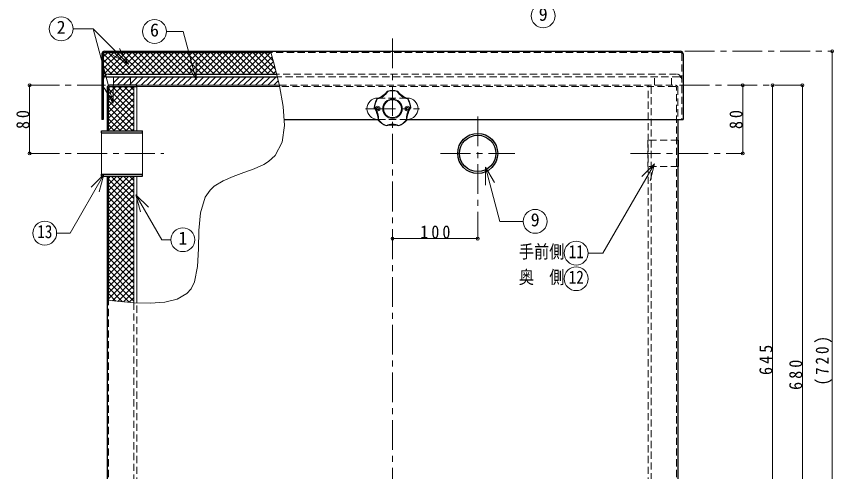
# Model space of a CAD drawing. Units: millimetres at full size, sheet at 1:7. Extents: x -1486 to 1349, y -951 to 1016.
# Drawn here: x -510 to 449, y -399 to 135 of the extents above; entities that cross this region are included whole.
import ezdxf
from ezdxf.enums import TextEntityAlignment as Align

# ---------------------------------------------------------------- set-up
doc = ezdxf.new("R2010")
doc.units = ezdxf.units.MM
doc.header["$LTSCALE"] = 7
doc.header["$PDMODE"] = 32
doc.header["$PDSIZE"] = 3.5
doc.linetypes.add('CHAIN1', pattern=[8, 5, -1, 1, -1])
doc.linetypes.add('DASHED1', pattern=[1.8, 1.2, -0.6])
doc.layers.add('0-0', color=7, linetype='Continuous', lineweight=18)
doc.styles.add('ＭＳ ゴシック', font='')
doc.styles.get('ＭＳ ゴシック').set_extended_font_data('MS Gothic')

msp = doc.modelspace()

# ---------------------------------------------------------------- linework, layer by layer
at = {"layer": '0-0'}
for p, q in [((-443.372, 120.603), (-419.776, 120.603)), ((-378.411, 79.238), (-419.776, 120.603)), ((-396.362, 33.219), (-419.776, 120.603)), ((-333.785, 117.474), (-314.189, 117.474)), ((-299.011, 60.83), (-314.189, 117.474)), ((-378.411, 79.238), (-388.911, 97.424)), ((-378.411, 79.238), (-396.598, 89.738)), ((-299.011, 60.83), (-309.511, 79.016)), ((-299.011, 60.83), (-299.011, 81.83)), ((-395.961, 54.339), (-395.961, 64.339)), ((-375.961, 54.339), (-375.961, 64.339)), ((-396.362, 33.219), (-406.862, 51.406)), ((-396.362, 33.219), (-396.362, 54.219)), ((-371.961, 52.839), (-371.961, 0.839)), ((-201.284, 54.339), (-368.461, 54.339)), ((-368.461, 0.839), (-368.461, 52.839)), ((-368.461, 52.839), (-200.969, 52.839)), ((-85.961, 39.339), (-84.895, 39.339)), ((-52.027, 39.339), (-50.961, 39.339)), ((-409.961, -49.961), (-409.961, -1.361)), ((-361.961, -1.361), (-361.961, -49.961)), ((266.539, -10.161), (267.039, -10.161)), ((267.039, -10.161), (267.039, -41.161)), ((239.195, -37.692), (224.345, -52.541)), ((239.195, -37.692), (233.759, -57.976)), ((40.648, -41.709), (51.148, -59.896)), ((40.648, -41.709), (40.648, -62.709)), ((266.539, -41.161), (267.039, -41.161)), ((-407.139, -50.242), (-446.931, -119.164)), ((-407.139, -50.242), (-421.989, -65.091)), ((-407.139, -50.242), (-412.575, -70.527)), ((-371.961, -52.161), (-371.961, -200.765)), ((-368.461, -200.885), (-368.461, -52.161)), ((-369.532, -74.035), (-364.097, -94.319)), ((-369.532, -74.035), (-354.683, -88.884)), ((-369.532, -74.035), (-338.999, -126.921)), ((-462.644, -119.164), (-446.931, -119.164)), ((-338.999, -126.921), (-328.522, -126.921))]:
    msp.add_line(p, q, dxfattribs=at)
at = {"layer": '0-0', "color": 4, "linetype": 'CHAIN1', "lineweight": 9}
for p, q in [((-68.461, 109.339), (-68.461, -661.661)), ((274.539, 94.339), (447.539, 94.339)), ((-494.461, 54.339), (-405.461, 54.339)), ((268.539, 54.339), (412.539, 54.339)), ((-99.961, 26.839), (-36.961, 26.839)), ((31.539, 17.839), (31.539, -125.661)), ((-494.461, -25.661), (-336.961, -25.661)), ((-11.961, -25.661), (75.039, -25.661)), ((211.039, -25.661), (342.539, -25.661))]:
    msp.add_line(p, q, dxfattribs=at)
at = {"layer": '0-0', "color": 5, "lineweight": 25}
for p, q in [((-409.461, 91.339), (-409.461, 14.339)), ((-407.961, 91.339), (-407.961, 14.339)), ((-406.461, 94.339), (269.539, 94.339)), ((-406.461, 92.839), (-211.067, 92.839)), ((272.539, 91.339), (272.539, 14.339)), ((-401.961, 67.339), (-204.489, 67.339)), ((-404.961, 64.339), (-203.749, 64.339)), ((-403.461, 51.339), (-403.461, 0.839)), ((-401.961, 0.839), (-401.961, 51.339)), ((-368.461, 54.339), (-400.461, 54.339)), ((-400.461, 52.839), (-368.461, 52.839)), ((-368.461, 52.839), (-368.461, 54.339)), ((-407.961, 14.339), (-409.461, 14.339)), ((-195.731, 14.339), (-85.353, 14.339)), ((-51.569, 14.339), (272.539, 14.339)), ((266.539, 14.339), (266.539, -619.661)), ((-409.961, 0.839), (-361.961, 0.839)), ((-409.961, -1.361), (-409.961, 0.839)), ((-361.961, -1.361), (-361.961, 0.839)), ((-409.961, -1.361), (-361.961, -1.361)), ((-409.961, -52.161), (-361.961, -52.161)), ((-403.461, -52.161), (-403.461, -619.661)), ((-401.961, -198.123), (-401.961, -52.161)), ((-361.961, -52.161), (-361.961, -49.961))]:
    msp.add_line(p, q, dxfattribs=at)
at = {"layer": '0-0', "color": 4, "lineweight": 9}
for p, q in [((-407.961, 66.401), (-381.522, 92.839)), ((-407.961, 73.472), (-388.593, 92.839)), ((-407.961, 80.543), (-395.665, 92.839)), ((-407.961, 87.614), (-402.736, 92.839)), ((-407.932, 91.63), (-383.641, 67.339)), ((-402.07, 92.839), (-376.57, 67.339)), ((-399.951, 67.339), (-374.451, 92.839)), ((-394.999, 92.839), (-369.499, 67.339)), ((-392.88, 67.339), (-367.38, 92.839)), ((-387.928, 92.839), (-362.428, 67.339)), ((-385.809, 67.339), (-360.309, 92.839)), ((-380.857, 92.839), (-355.357, 67.339)), ((-378.738, 67.339), (-353.238, 92.839)), ((-373.786, 92.839), (-348.286, 67.339)), ((-371.667, 67.339), (-346.167, 92.839)), ((-366.715, 92.839), (-341.215, 67.339)), ((-364.596, 67.339), (-339.096, 92.839)), ((-359.644, 92.839), (-334.144, 67.339)), ((-357.525, 67.339), (-332.025, 92.839)), ((-352.573, 92.839), (-327.073, 67.339)), ((-350.454, 67.339), (-324.954, 92.839)), ((-345.502, 92.839), (-320.002, 67.339)), ((-343.383, 67.339), (-317.883, 92.839)), ((-338.431, 92.839), (-312.931, 67.339)), ((-336.312, 67.339), (-310.812, 92.839)), ((-331.36, 92.839), (-305.86, 67.339)), ((-329.241, 67.339), (-303.741, 92.839)), ((-324.289, 92.839), (-298.789, 67.339)), ((-322.17, 67.339), (-296.67, 92.839)), ((-317.217, 92.839), (-291.717, 67.339)), ((-315.099, 67.339), (-289.599, 92.839)), ((-310.146, 92.839), (-284.646, 67.339)), ((-308.027, 67.339), (-282.527, 92.839)), ((-303.075, 92.839), (-277.575, 67.339)), ((-300.956, 67.339), (-275.456, 92.839)), ((-296.004, 92.839), (-270.504, 67.339)), ((-293.885, 67.339), (-268.385, 92.839)), ((-288.933, 92.839), (-263.433, 67.339)), ((-286.814, 67.339), (-261.314, 92.839)), ((-281.862, 92.839), (-256.362, 67.339)), ((-279.743, 67.339), (-254.243, 92.839)), ((-274.791, 92.839), (-249.291, 67.339)), ((-272.672, 67.339), (-247.172, 92.839)), ((-267.72, 92.839), (-242.22, 67.339)), ((-265.601, 67.339), (-240.101, 92.839)), ((-260.649, 92.839), (-235.149, 67.339)), ((-258.53, 67.339), (-233.03, 92.839)), ((-253.578, 92.839), (-228.078, 67.339)), ((-251.459, 67.339), (-225.959, 92.839)), ((-246.507, 92.839), (-221.007, 67.339)), ((-244.388, 67.339), (-218.888, 92.839)), ((-239.436, 92.839), (-213.936, 67.339)), ((-237.317, 67.339), (-211.817, 92.839)), ((-232.365, 92.839), (-206.865, 67.339)), ((-230.246, 67.339), (-209.731, 87.854)), ((-225.294, 92.839), (-206.026, 73.571)), ((-218.223, 92.839), (-208.448, 83.065)), ((-211.151, 92.839), (-211.036, 92.724)), ((447.539, 94.339), (447.539, -625.661)), ((-407.961, 84.588), (-390.712, 67.339)), ((-407.961, 77.517), (-397.784, 67.339)), ((-223.175, 67.339), (-208.237, 82.277)), ((-407.961, 70.446), (-404.356, 66.841)), ((-216.104, 67.339), (-206.786, 76.657)), ((-209.033, 67.339), (-205.388, 70.984)), ((-407.961, 63.375), (-407.694, 63.108)), ((-395.961, 57.188), (-388.809, 64.339)), ((-395.961, 64.259), (-395.88, 64.339)), ((-391.738, 54.339), (-381.738, 64.339)), ((-384.667, 54.339), (-374.667, 64.339)), ((-377.596, 54.339), (-367.596, 64.339)), ((-370.525, 54.339), (-360.525, 64.339)), ((-363.454, 54.339), (-353.454, 64.339)), ((-356.383, 54.339), (-346.383, 64.339)), ((-349.312, 54.339), (-339.312, 64.339)), ((-342.241, 54.339), (-332.241, 64.339)), ((-335.17, 54.339), (-325.17, 64.339)), ((-328.099, 54.339), (-318.099, 64.339)), ((-321.027, 54.339), (-311.027, 64.339)), ((-313.956, 54.339), (-303.956, 64.339)), ((-306.885, 54.339), (-296.885, 64.339)), ((-299.814, 54.339), (-289.814, 64.339)), ((-292.743, 54.339), (-282.743, 64.339)), ((-285.672, 54.339), (-275.672, 64.339)), ((-278.601, 54.339), (-268.601, 64.339)), ((-271.53, 54.339), (-261.53, 64.339)), ((-264.459, 54.339), (-254.459, 64.339)), ((-257.388, 54.339), (-247.388, 64.339)), ((-250.317, 54.339), (-240.317, 64.339)), ((-243.246, 54.339), (-233.246, 64.339)), ((-236.175, 54.339), (-226.175, 64.339)), ((-229.104, 54.339), (-219.104, 64.339)), ((-222.033, 54.339), (-212.033, 64.339)), ((-214.961, 54.339), (-204.961, 64.339)), ((-207.89, 54.339), (-202.591, 59.639)), ((-494.461, 54.339), (-494.461, -25.661)), ((-401.961, 22.903), (-372.025, 52.839)), ((-401.961, 29.974), (-379.096, 52.839)), ((-401.961, 37.046), (-386.167, 52.839)), ((-401.961, 44.117), (-393.238, 52.839)), ((-401.961, 51.188), (-400.309, 52.839)), ((-401.961, 50.304), (-371.961, 20.304)), ((-397.426, 52.839), (-371.961, 27.375)), ((-390.355, 52.839), (-371.961, 34.446)), ((-383.284, 52.839), (-371.961, 41.517)), ((-376.212, 52.839), (-371.961, 48.588)), ((342.539, 54.339), (342.539, -25.661)), ((377.539, 54.339), (377.539, -590.661)), ((412.539, 54.339), (412.539, -625.661)), ((-401.961, 15.832), (-371.961, 45.832)), ((-401.961, 43.232), (-371.961, 13.232)), ((-401.961, 8.761), (-371.961, 38.761)), ((-401.961, 36.161), (-371.961, 6.161)), ((-401.961, 1.69), (-371.961, 31.69)), ((-401.961, 29.09), (-373.71, 0.839)), ((-401.961, 22.019), (-380.781, 0.839)), ((-395.741, 0.839), (-371.961, 24.619)), ((-401.961, 14.948), (-387.852, 0.839)), ((-388.67, 0.839), (-371.961, 17.548)), ((-381.599, 0.839), (-371.961, 10.477)), ((-401.961, 7.877), (-394.923, 0.839)), ((-374.527, 0.839), (-371.961, 3.406)), ((-401.961, -76.092), (-378.03, -52.161)), ((-401.961, -69.02), (-385.101, -52.161)), ((-401.961, -61.949), (-392.172, -52.161)), ((-401.961, -54.878), (-399.243, -52.161)), ((-401.961, -83.163), (-371.961, -53.163)), ((-401.961, -55.763), (-371.961, -85.763)), ((-398.492, -52.161), (-371.961, -78.691)), ((-391.421, -52.161), (-371.961, -71.62)), ((-384.35, -52.161), (-371.961, -64.549)), ((-377.278, -52.161), (-371.961, -57.478)), ((-401.961, -90.234), (-371.961, -60.234)), ((-401.961, -62.834), (-371.961, -92.834)), ((-401.961, -97.305), (-371.961, -67.305)), ((-401.961, -69.905), (-371.961, -99.905)), ((-401.961, -104.376), (-371.961, -74.376)), ((-401.961, -76.976), (-371.961, -106.976)), ((-401.961, -111.447), (-371.961, -81.447)), ((-401.961, -84.047), (-371.961, -114.047)), ((-401.961, -118.518), (-371.961, -88.518)), ((-401.961, -91.118), (-371.961, -121.118)), ((-401.961, -125.589), (-371.961, -95.589)), ((-401.961, -98.189), (-371.961, -128.189)), ((-401.961, -132.66), (-371.961, -102.66)), ((-401.961, -105.26), (-371.961, -135.26)), ((-401.961, -139.731), (-371.961, -109.731)), ((-401.961, -112.331), (-371.961, -142.331)), ((-401.961, -146.802), (-371.961, -116.802)), ((-401.961, -119.402), (-371.961, -149.402)), ((-401.961, -153.873), (-371.961, -123.873)), ((-401.961, -126.473), (-371.961, -156.473)), ((-401.961, -160.944), (-371.961, -130.944)), ((-401.961, -133.544), (-371.961, -163.544)), ((31.539, -125.661), (-68.461, -125.661)), ((-401.961, -168.015), (-371.961, -138.015)), ((-401.961, -140.615), (-371.961, -170.615)), ((-401.961, -175.087), (-371.961, -145.087)), ((-401.961, -147.686), (-371.961, -177.686)), ((-401.961, -182.158), (-371.961, -152.158)), ((-401.961, -154.757), (-371.961, -184.757)), ((-401.961, -189.229), (-371.961, -159.229)), ((-401.961, -161.829), (-371.961, -191.829)), ((-401.961, -196.3), (-371.961, -166.3)), ((-401.961, -168.9), (-371.961, -198.9)), ((-401.961, -175.971), (-377.632, -200.299)), ((-397.188, -198.598), (-371.961, -173.371)), ((-390.741, -199.222), (-371.961, -180.442)), ((-401.961, -183.042), (-385.336, -199.666)), ((-401.961, -190.113), (-393.066, -199.007)), ((-384.207, -199.759), (-371.961, -187.513)), ((-401.961, -197.184), (-400.918, -198.227)), ((-377.673, -200.296), (-371.961, -194.584))]:
    msp.add_line(p, q, dxfattribs=at)
at = {"layer": '0-0', "linetype": 'DASHED1'}
for p, q in [((269.539, 92.839), (-211.067, 92.839)), ((271.039, 91.339), (271.039, 14.339)), ((265.039, 67.339), (-204.489, 67.339)), ((268.039, 64.339), (-203.749, 64.339)), ((-201.284, 54.339), (263.539, 54.339)), ((263.539, 52.839), (-200.969, 52.839)), ((231.539, -590.661), (231.539, 54.339)), ((235.039, 52.839), (235.039, -592.661)), ((265.039, -619.661), (265.039, 51.339)), ((266.539, 51.339), (266.539, 14.339)), ((-51.569, 14.339), (-85.353, 14.339)), ((-401.961, -619.661), (-401.961, -198.123)), ((-371.961, -200.765), (-371.961, -592.661)), ((-368.461, -590.661), (-368.461, -200.885))]:
    msp.add_line(p, q, dxfattribs=at)
at = {"layer": '0-0', "color": 4, "linetype": 'DASHED1', "lineweight": 9}
for p, q in [((239.039, 54.339), (239.039, 64.339)), ((259.039, 54.339), (259.039, 64.339)), ((-52.027, 39.339), (-84.895, 39.339)), ((-88.461, 28.589), (-85.961, 29.839)), ((-85.961, 29.839), (-83.461, 28.589)), ((-50.961, 29.839), (-53.461, 28.589)), ((-48.461, 28.589), (-50.961, 29.839)), ((-88.461, 28.589), (-88.461, 25.089)), ((-85.961, 23.839), (-88.461, 25.089)), ((-83.461, 25.089), (-85.961, 23.839)), ((-83.461, 28.589), (-83.461, 25.089)), ((-53.461, 28.589), (-53.461, 25.089)), ((-53.461, 25.089), (-50.961, 23.839)), ((-50.961, 23.839), (-48.461, 25.089)), ((-48.461, 28.589), (-48.461, 25.089)), ((266.539, -41.161), (231.039, -41.161))]:
    msp.add_line(p, q, dxfattribs=at)
at = {"layer": '0-0'}
for points in [[(-211.469, 94.339), (-207.427, 79.256), (-201.127, 53.702), (-196.684, 29.401), (-195.275, 7.148), (-198.076, -12.265), (-206.262, -28.043), (-213.941, -35.217), (-219.55, -38.708), (-230.701, -43.763), (-242.967, -48.163), (-255.463, -52.567), (-267.307, -57.634), (-277.614, -64.021), (-282.54, -68.59), (-288.329, -77.126), (-293.967, -95.247), (-295.916, -116.075), (-296.285, -137.75), (-297.18, -158.412), (-300.707, -176.2), (-304.789, -184.467), (-309.714, -189.996), (-321.168, -196.639), (-335.78, -200.204), (-352.859, -201.362), (-371.717, -200.785), (-391.664, -199.147), (-403.461, -197.974)], [(239.195, -37.692), (178.584, -142.673), (161.048, -142.673)], [(40.648, -41.709), (57.698, -105.339), (84.988, -105.339)]]:
    msp.add_lwpolyline(points, dxfattribs=at)
at = {"layer": '0-0', "color": 4, "linetype": 'DASHED1', "lineweight": 9}
msp.add_lwpolyline([(266.539, -10.161), (231.039, -10.161), (231.039, -41.161)], dxfattribs=at)
at = {"layer": '0-0', "color": 5, "lineweight": 25}
msp.add_lwpolyline([(-409.961, -52.161), (-409.961, -49.961), (-361.961, -49.961)], dxfattribs=at)
at = {"layer": '0-0'}
for centre, radius in [((108.422, 135.841), 14), ((-457.372, 120.603), 14), ((-347.785, 117.474), 14), ((-68.461, 26.839), 10.5), ((98.988, -105.339), 14), ((-476.644, -119.164), 14), ((-314.522, -126.921), 14), ((147.048, -142.673), 14), ((147.048, -172.673), 14)]:
    msp.add_circle(centre, radius, dxfattribs=at)
at = {"layer": '0-0', "color": 4, "lineweight": 9}
msp.add_circle((-68.461, 26.839), 11.5, dxfattribs=at)
at = {"layer": '0-0', "color": 4, "linetype": 'DASHED1', "lineweight": 9}
for centre in [(-85.961, 26.839), (-50.961, 26.839)]:
    msp.add_circle(centre, 1.5, dxfattribs=at)
at = {"layer": '0-0', "color": 5, "lineweight": 25}
for radius in [23.5, 21.35]:
    msp.add_circle((31.539, -25.661), radius, dxfattribs=at)
for centre, radius, start, end in [((-406.461, 91.339), 3, 90, 180), ((-406.461, 91.339), 1.5, 90, 180), ((269.539, 91.339), 3, 0, 90), ((-401.961, 61.339), 6, 90, 180), ((-404.961, 61.339), 3, 90, 180), ((-400.461, 51.339), 3, 90, 180), ((-400.461, 51.339), 1.5, 90, 180)]:
    msp.add_arc(centre, radius, start, end, dxfattribs=at)
at = {"layer": '0-0', "linetype": 'DASHED1'}
for centre, radius in [((269.539, 91.339), 1.5), ((265.039, 61.339), 6), ((268.039, 61.339), 3), ((263.539, 51.339), 3), ((263.539, 51.339), 1.5)]:
    msp.add_arc(centre, radius, 0, 90, dxfattribs=at)
at = {"layer": '0-0'}
for centre, radius, start, end in [((-68.461, 26.839), 21.5, 74.5, 105.5), ((-85.961, 26.839), 12.5, 90, 270), ((-68.461, 26.839), 21.5, 146.5, 177.5), ((-68.461, 26.839), 21, 146.5, 177.5), ((-97.302, 66.536), 29.893, 291.41115, 320.58885), ((-90.212, 56.778), 18.831, 283.0119, 328.9881), ((-68.461, 26.839), 21, 74.5, 105.5), ((-46.709, 56.778), 18.831, 211.0119, 256.9881), ((-39.62, 66.536), 29.893, 219.41115, 248.58885), ((-50.961, 26.839), 12.5, 270, 90), ((-68.461, 26.839), 21, 2.5, 33.5), ((-68.461, 26.839), 21.5, 2.5, 33.5), ((-115.127, 11.677), 29.893, 3.41115, 32.58885), ((-103.656, 15.404), 18.831, 355.0119, 40.9881), ((-33.266, 15.404), 18.831, 139.0119, 184.9881), ((-21.795, 11.677), 29.893, 147.41115, 176.58885), ((-68.461, 26.839), 21.5, 218.5, 249.5), ((-68.461, 26.839), 21, 218.5, 249.5), ((-68.461, 26.839), 21, 290.5, 321.5), ((-68.461, 26.839), 21.5, 290.5, 321.5), ((-68.461, -22.228), 29.893, 75.41115, 104.58885), ((-68.461, -10.167), 18.831, 67.0119, 112.9881)]:
    msp.add_arc(centre, radius, start, end, dxfattribs=at)
at = {"layer": '0-0', "color": 4}
for p in [(447.539, 94.339), (-494.461, 54.339), (342.539, 54.339), (377.539, 54.339), (412.539, 54.339), (-494.461, -25.661), (342.539, -25.661), (-68.461, -125.661), (31.539, -125.661)]:
    msp.add_point(p, dxfattribs=at)

# ---------------------------------------------------------------- texts
at = {"layer": '0-0', "style": 'ＭＳ ゴシック'}
for s, p in [('9', (103.172, 125.341)), ('2', (-462.622, 110.103)), ('6', (-353.035, 106.974)), ('9', (93.738, -115.839)), ('1', (-319.772, -137.421))]:
    msp.add_text(s, height=15.4, dxfattribs=at).set_placement(p, align=Align.BOTTOM_LEFT)
at = {"layer": '0-0', "style": 'ＭＳ ゴシック', "width": 0.85}
for s, p in [('13', (-485.394, -129.664)), ('手前側', (79.798, -153.173)), ('11', (138.298, -153.173)), ('奥\u3000側', (79.798, -183.173)), ('12', (138.298, -183.173))]:
    msp.add_text(s, height=15.4, dxfattribs=at).set_placement(p, align=Align.BOTTOM_LEFT)
at = {"layer": '0-0', "char_height": 15.4, "attachment_point": 7, "rotation": 90, "style": 'ＭＳ ゴシック'}
for s, insert in [('\\T1.36;\\W0.9;80', (-494.461, 2.964)), ('\\T1.36;\\W0.9;80', (342.539, 2.964)), ('\\T1.38;\\W0.85;(720)', (447.539, -297.911)), ('\\T1.38;\\W0.9;645', (377.539, -285.661)), ('\\T1.38;\\W0.9;680', (412.539, -303.161))]:
    msp.add_mtext(s, dxfattribs=dict(at, insert=insert))
at = {"layer": '0-0', "insert": (-35.961, -125.661), "char_height": 15.4, "attachment_point": 7, "style": 'ＭＳ ゴシック'}
msp.add_mtext('\\T1.38;\\W0.9;100', dxfattribs=at)

doc.saveas('drawing.dxf')
